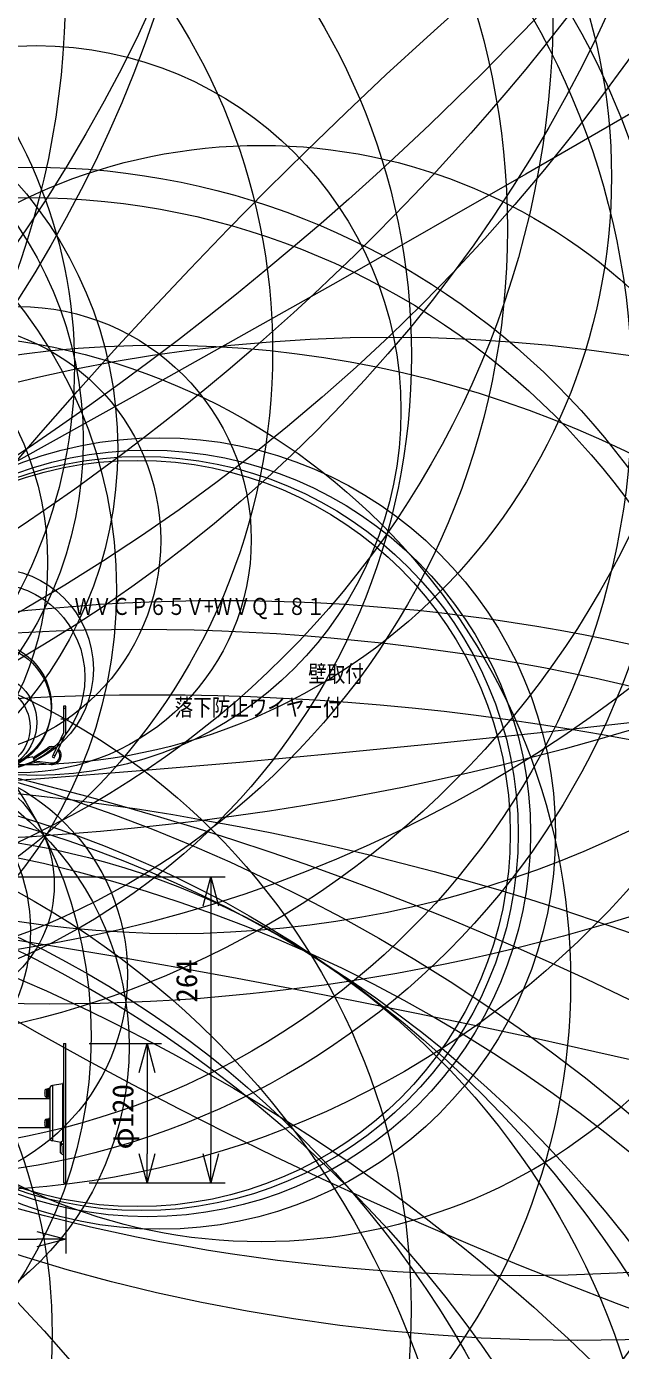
# Model space of a CAD drawing. Units: millimetres, scale not verified. Extents: x -4551 to 11303, y -5719 to 5855.
# Drawn here: x 32.8 to 84.1, y -16.5 to 97.7 of the extents above; entities that cross this region are included whole.
import ezdxf
from ezdxf.enums import TextEntityAlignment as Align

# ---------------------------------------------------------------- set-up
doc = ezdxf.new("R2010")
doc.units = ezdxf.units.MM
doc.header["$LTSCALE"] = 0.125
doc.layers.add('0-0_0', color=1, linetype='Continuous', lineweight=18)
doc.layers.add('0-4_GAIKEI', color=1, linetype='Continuous', lineweight=18)
doc.layers.add('0-5_TOUROKU', color=7, linetype='Continuous')
doc.styles.add('ＭＳ ゴシック', font='')
doc.styles.get('ＭＳ ゴシック').set_extended_font_data('MS Gothic')

# ---------------------------------------------------------------- blocks, each defined once
blk = doc.blocks.new('_Open30')
at = {"layer": '0-0_0', "color": 7}
blk.add_line((0, 0), (-1, 0), dxfattribs=at)
blk.add_lwpolyline([(-1, 0.26795), (0, 0), (-1, -0.26795)], dxfattribs=at)
blk = doc.blocks.new('D1')
at = {"layer": '0-0_0', "color": 7}
for p, q in [((467.363, 85.845), (501.513, 85.845)), ((500.263, 83.345), (500.263, 61.975)), ((489.763, 59.475), (501.513, 59.475))]:
    blk.add_line(p, q, dxfattribs=at)
at = {"layer": '0-0_0', "xscale": 2.5, "yscale": 2.5}
for p, rotation in [((500.263, 85.845), 90), ((500.263, 59.475), 270)]:
    blk.add_blockref('_Open30', p, dxfattribs=dict(at, rotation=rotation))
at = {"layer": '0-0_0', "color": 7, "style": 'ＭＳ ゴシック'}
blk.add_text('264', height=1.833, rotation=90, dxfattribs=at).set_placement((499.638, 75.0098), align=Align.BOTTOM_LEFT)
blk = doc.blocks.new('D2')
at = {"layer": '0-0_0', "color": 7}
for p, q in [((461.7745, 83.6443), (461.7745, 53.3651)), ((487.763, 57.475), (487.763, 53.3651)), ((464.2745, 54.6151), (485.263, 54.6151))]:
    blk.add_line(p, q, dxfattribs=at)
at = {"layer": '0-0_0', "xscale": 2.5, "yscale": 2.5, "rotation": 180}
blk.add_blockref('_Open30', (461.7745, 54.6151), dxfattribs=at)
at = {"layer": '0-0_0', "xscale": 2.5, "yscale": 2.5}
blk.add_blockref('_Open30', (487.763, 54.6151), dxfattribs=at)
at = {"layer": '0-0_0', "color": 7, "style": 'ＭＳ ゴシック'}
blk.add_text('260', height=1.833, dxfattribs=at).set_placement((472.8938, 55.2401), align=Align.BOTTOM_LEFT)
blk = doc.blocks.new('D3')
at = {"layer": '0-0_0', "color": 7}
for p, q in [((489.763, 71.475), (496.013, 71.475)), ((494.763, 68.975), (494.763, 61.975)), ((489.763, 59.475), (496.013, 59.475))]:
    blk.add_line(p, q, dxfattribs=at)
at = {"layer": '0-0_0', "xscale": 2.5, "yscale": 2.5}
for p, rotation in [((494.763, 71.475), 90), ((494.763, 59.475), 270)]:
    blk.add_blockref('_Open30', p, dxfattribs=dict(at, rotation=rotation))
at = {"layer": '0-0_0', "color": 7, "style": 'ＭＳ ゴシック'}
blk.add_text('φ120', height=1.833, rotation=90, dxfattribs=at).set_placement((494.138, 62.35), align=Align.BOTTOM_LEFT)

msp = doc.modelspace()

# ---------------------------------------------------------------- linework, layer by layer
at = {"layer": '0-0_0', "color": 7}
for p, q in [((36.0564, 9.9808), (36.0564, -2.0192)), ((36.0564, 9.9808), (36.2564, 9.9808)), ((36.2564, -2.0192), (36.2564, 9.9808)), ((34.8564, 6.1208), (34.8564, 1.8847)), ((35.9738, 6.5257), (35.1044, 6.3723)), ((34.8564, 5.2308), (20.3064, 5.2308)), ((34.7764, 2.7308), (20.3064, 2.7308)), ((35.8017, 1.4663), (35.1044, 1.5893)), ((36.0564, -2.0192), (36.2564, -2.0192))]:
    msp.add_line(p, q, dxfattribs=at)
at = {"layer": '0-0_0'}
for p, q in [((34.4401, 5.9258), (34.4408, 5.9258)), ((34.4475, 5.9553), (34.4475, 5.4863)), ((34.5845, 6.066), (34.6554, 6.0697)), ((34.5845, 6.066), (34.5845, 5.3756)), ((34.6554, 5.3719), (34.6554, 6.0697)), ((34.6564, 6.0697), (34.6554, 6.0697)), ((34.6764, 6.0608), (34.6764, 5.3808)), ((34.6864, 6.0708), (34.6864, 5.3708)), ((34.7664, 6.0708), (34.6864, 6.0708)), ((34.7664, 5.3708), (34.7664, 6.0708)), ((34.7764, 5.3208), (34.7764, 6.1208)), ((34.8564, 6.1208), (34.7764, 6.1208)), ((35.1044, 6.3723), (35.1044, 1.5893)), ((35.9738, 1.5831), (35.9738, 6.5257)), ((34.4408, 5.5158), (34.4401, 5.5158)), ((34.5845, 5.3756), (34.6554, 5.3719)), ((34.6564, 5.3719), (34.6554, 5.3719)), ((34.7664, 5.3708), (34.6864, 5.3708)), ((34.8564, 5.3208), (34.7764, 5.3208)), ((34.5845, 3.456), (34.6554, 3.4597)), ((34.5845, 3.456), (34.5845, 2.7656)), ((34.6554, 2.7619), (34.6554, 3.4597)), ((34.6564, 3.4597), (34.6554, 3.4597)), ((34.6764, 3.4508), (34.6764, 2.7708)), ((34.6864, 3.4608), (34.6864, 2.7608)), ((34.7664, 3.4608), (34.6864, 3.4608)), ((34.7664, 2.7608), (34.7664, 3.4608)), ((34.7764, 2.7108), (34.7764, 3.5108)), ((34.8564, 3.5108), (34.7764, 3.5108)), ((34.4401, 3.3158), (34.4408, 3.3158)), ((34.4408, 2.9058), (34.4401, 2.9058)), ((34.4475, 3.3453), (34.4475, 2.8763)), ((34.5845, 2.7656), (34.6554, 2.7619)), ((34.6564, 2.7619), (34.6554, 2.7619)), ((34.7664, 2.7608), (34.6864, 2.7608)), ((34.8564, 2.7108), (34.7764, 2.7108)), ((35.7764, 0.6291), (35.7764, 1.3928)), ((36.0564, 1.6249), (35.8479, 1.5011)), ((35.8518, 1.5107), (36.0564, 1.6321)), ((36.0564, 1.3356), (35.8672, 1.2232)), ((35.9764, 1.1312), (36.0564, 1.1786)), ((35.8064, 0.6079), (35.8064, 1.1312)), ((35.8672, 0.5158), (36.0564, 0.4035)), ((35.9764, 1.1312), (35.9764, 0.6079)), ((36.0564, 0.8433), (35.9764, 0.8908)), ((36.0564, 0.5604), (35.9764, 0.6079))]:
    msp.add_line(p, q, dxfattribs=at)
for points in [[(34.4212, 5.8058), (34.4192, 5.7728), (34.4195, 5.761), (34.4201, 5.7575), (34.4205, 5.7564), (34.4208, 5.756), (34.4212, 5.7558), (34.4408, 5.7558)], [(34.4212, 5.7558), (34.4209, 5.7559), (34.4207, 5.7561), (34.4204, 5.7566), (34.42, 5.758), (34.4194, 5.7625), (34.4201, 5.7925), (34.4212, 5.8058)], [(34.4212, 5.6358), (34.4192, 5.6688), (34.4195, 5.6806), (34.4203, 5.6848)], [(34.4408, 5.6858), (34.4212, 5.6858), (34.4209, 5.6857), (34.4207, 5.6856), (34.4204, 5.685), (34.42, 5.6836), (34.4194, 5.6791), (34.4201, 5.6491), (34.4212, 5.6358)], [(34.4212, 3.1958), (34.4192, 3.1628), (34.4195, 3.151), (34.4201, 3.1475), (34.4205, 3.1464), (34.4208, 3.146), (34.4212, 3.1458), (34.4408, 3.1458)], [(34.4212, 3.0258), (34.4192, 3.0588), (34.4195, 3.0707), (34.4201, 3.0742), (34.4205, 3.0752), (34.4208, 3.0756), (34.4212, 3.0758)], [(34.4212, 3.1458), (34.4209, 3.1459), (34.4207, 3.1461), (34.4204, 3.1466), (34.42, 3.148), (34.4194, 3.1525), (34.4201, 3.1825), (34.4212, 3.1958)], [(34.4408, 3.0758), (34.4212, 3.0758), (34.4209, 3.0757), (34.4207, 3.0756), (34.4204, 3.075), (34.42, 3.0736), (34.4194, 3.0691), (34.4201, 3.0391), (34.4212, 3.0258)], [(35.8518, 1.5107), (35.8269, 1.493), (35.8065, 1.4724), (35.7911, 1.4498), (35.7802, 1.4219), (35.7764, 1.3928)], [(35.8479, 1.5011), (35.8479, 1.2607), (36.0564, 1.3845)], [(36.0564, 0.3898), (35.8518, 0.5112), (35.8269, 0.5289), (35.8065, 0.5495), (35.7911, 0.5722), (35.7802, 0.6), (35.7764, 0.6291)]]:
    msp.add_lwpolyline(points, dxfattribs=at)
for centre, radius, start, end in [((35.3164, 5.7208), 0.8993, 166.82357, 174.57653), ((35.3164, 5.7208), 0.9, 164.89936, 166.83372), ((35.3164, 5.7208), 0.8763, 177.71107, 182.28893), ((34.5923, 5.9162), 0.15, 93, 164.89936), ((34.6564, 6.0497), 0.02, 0, 90), ((34.6864, 6.0608), 0.01, 90, 179.99999), ((34.7664, 6.0608), 0.01, 0, 90), ((35.3164, 5.7208), 0.8993, 185.42347, 193.17643), ((35.3164, 5.7208), 0.9, 193.16628, 195.10064), ((34.5923, 5.5254), 0.15, 195.10064, 267), ((34.6564, 5.3919), 0.02, 270, 0), ((34.6864, 5.3808), 0.01, 179.99999, 270), ((34.7664, 5.3808), 0.01, 270, 0), ((34.5923, 3.3062), 0.15, 93, 164.89936), ((34.6564, 3.4397), 0.02, 0, 90), ((34.6864, 3.4508), 0.01, 90, 180.00001), ((34.7664, 3.4508), 0.01, 0, 90), ((35.3164, 3.1108), 0.8993, 166.82357, 174.57653), ((35.3164, 3.1108), 0.8993, 185.42347, 193.17643), ((35.3164, 3.1108), 0.9, 164.89936, 166.83372), ((35.3164, 3.1108), 0.8763, 177.71107, 182.28893), ((35.3164, 3.1108), 0.9, 193.16628, 195.10064), ((34.5923, 2.9154), 0.15, 195.10064, 267), ((34.6564, 2.7819), 0.02, 270, 0), ((34.6864, 2.7708), 0.01, 179.99999, 270), ((34.7664, 2.7708), 0.01, 270, 0)]:
    msp.add_arc(centre, radius, start, end, dxfattribs=at)
at = {"layer": '0-0_0', "color": 7}
for centre, radius, start, end in [((35.1564, 6.0769), 0.3, 100, 179.797), ((35.9564, 6.6241), 0.1, 280, 0), ((35.1564, 1.8847), 0.3, 179.99999, 260)]:
    msp.add_arc(centre, radius, start, end, dxfattribs=at)
at = {"layer": '0-0_0'}
for centre, major_axis, ratio, start_param, end_param in [((35.9764, 1.3928), (0.2, 0), 0.707107, 2.26903722, 3.14159265), ((35.9764, 1.1524), (-0.2, 0), 0.707107, 5.41062987, 6.28318531), ((35.8064, 1.1524), (0.03, 0), 0.707107, 3.14159265, 4.71238898), ((35.9764, 1.1312), (-0.17, 0), 0.707107, 5.41062987, 6.28318531), ((35.8672, 1.4849), (-0.0153, 0.0258), 0.454579, 6.28308995, 6.9368318), ((35.8672, 1.2445), (-0.0153, 0.0258), 0.454579, 0.65364649, 2.22444282), ((35.8064, 0.6291), (-0.03, 0), 0.707107, 6.28318531, 7.85398163), ((35.9764, 0.6079), (-0.17, 0), 0.707107, 6.28318531, 7.15574075), ((35.8672, 0.537), (0.0153, 0.0258), 0.454579, 3.14168801, 4.05874249), ((36.0864, 0.8695), (-0.03, 0), 0.707107, 0, 0.04899974), ((36.0864, 0.3746), (-0.03, 0), 0.707107, 6.28318531, 6.33768441)]:
    msp.add_ellipse(centre, major_axis=major_axis, ratio=ratio, start_param=start_param, end_param=end_param, dxfattribs=at)
at = {"layer": '0-4_GAIKEI'}
for p, q in [((36.2564, 39.0808), (36.0564, 39.0808)), ((36.0564, 39.0808), (36.0564, 36.7854)), ((36.2564, 38.8808), (36.0564, 38.8808)), ((36.2564, 36.7854), (36.2564, 39.0808)), ((36.0544, 36.7767), (35.1425, 34.8901)), ((35.3225, 34.8031), (36.2345, 36.6896)), ((33.4258, 34.6611), (34.6584, 35.4705)), ((34.6584, 35.4705), (34.6913, 35.4203)), ((34.7243, 35.3702), (34.6913, 35.4203)), ((33.4127, 34.7178), (31.7565, 34.3345)), ((33.4127, 34.7178), (33.4444, 34.5809)), ((33.4444, 34.5809), (33.5345, 34.1917)), ((33.4547, 34.5365), (34.7243, 35.3702)), ((33.4925, 34.3731), (34.9993, 34.182)), ((35.1425, 34.8901), (35.3225, 34.8031)), ((35.2355, 34.623), (35.3225, 34.8031)), ((33.5345, 34.1917), (31.8782, 33.8084)), ((33.5213, 34.2485), (34.9842, 34.063)), ((34.9842, 34.063), (34.9917, 34.1225)), ((34.9993, 34.182), (34.9917, 34.1225))]:
    msp.add_line(p, q, dxfattribs=at)
at = {"layer": '0-4_GAIKEI', "color": 3}
msp.add_line((35.8064, 37.9808), (36.5064, 37.9808), dxfattribs=at)
at = {"layer": '0-4_GAIKEI'}
msp.add_lwpolyline([(35.1425, 34.8901), (35.0554, 34.7101), (35.2355, 34.623)], dxfattribs=at)
for centre, radius in [((-1461.8649, 2765.1106), 3089.4711), ((5636.1357, -52.3178), 5667.1293), ((-70.2695, 1384.8743), 1356.0144), ((217.7266, 340.1379), 377.0618), ((-114.7447, 280.6183), 264.3729), ((18.3929, 260.0326), 232.6802), ((-79.8416, 222.4302), 201.8715), ((-48.6306, 189.359), 163.5078), ((34.8358, 182.7801), 169.3924), ((154.7516, 133.5522), 212.8491), ((136.2788, 127.266), 193.9774), ((75.3781, 153.8637), 163.8958), ((80.3683, 145.1602), 160.7757), ((-77.9111, 154.927), 133.5899), ((-30.2269, 151.0391), 124.6705), ((-63.4352, 135.2539), 113.4122), ((14.6464, 132.298), 115.4914), ((334.8396, -197.6402), 397.7323), ((45.7973, 109.7828), 90.3223), ((-1.1523, 99.5179), 79.462), ((-249.9731, -125.1597), 298.1873), ((-36.2579, 100.9041), 72.4665), ((75.6206, 59.6821), 113.2267), ((14.4584, 87.9722), 78.2644), ((26.6326, 75.2498), 78.0006), ((133.3181, 26.2741), 126.0563), ((9.3095, 80.2204), 65.0417), ((32.6085, 84.7365), 50.7235), ((19.7542, 66.0249), 65.3621), ((22.0493, 65.2385), 66.7747), ((9.2353, 69.3337), 56.8383), ((-0.0231, 69.6655), 54.1134), ((-5.0161, 68.4465), 42.0039), ((33.6992, 64.5758), 31.4639), ((4.7239, 62.0009), 33.0252), ((6.2189, 61.3027), 34.503), ((0.6131, 49.1492), 40.0083), ((53.1053, 40.1651), 47.2735), ((33.2778, 21.4932), 64.07), ((33.0522, 18.7633), 64.1736), ((8.3952, 51.4729), 26.2801), ((32.149, 53.4396), 20.0982), ((25.6679, 53.3863), 18.7629), ((64.25, -63.8078), 134.711), ((23.9516, 15.308), 55.8553), ((44.4233, -22.2641), 92.4836), ((44.3648, 28.0988), 34.127), ((43.2919, 28.1073), 33.0542), ((42.7624, 28.0988), 32.5206), ((42.4199, 28.101), 32.1781), ((29.9227, 42.2615), 8.7005), ((-0.4883, 10.6335), 38.9097), ((29.7704, 41.5665), 8.1216), ((49.7868, -116.3268), 164.5236), ((42.5622, -138.8978), 184.6074), ((7.7069, -12.9335), 58.3342), ((29.5089, 39.0897), 5.5018), ((29.5173, 38.9151), 5.4582), ((-94.3382, -95.8742), 137.1638), ((29.5295, 37.6705), 4.2136), ((-32.1538, -227.5218), 268.1278), ((43.7063, -179.3702), 219.4357), ((29.4637, 37.2789), 3.6907), ((-10.9635, -110.2936), 149.1148), ((15.4951, 9.7313), 26.2082), ((17.2836, 19.7393), 15.9095), ((23.0993, 15.9397), 18.4752), ((24.6654, 23.6807), 10.5774), ((4.2948, -62.257), 95.9783), ((7.2796, -199.0998), 231.9561), ((3.4214, -70.0037), 102.9134), ((-3.6511, -42.4982), 74.6572), ((-70.8618, -110.3632), 142.1552), ((-63.5505, -73.7177), 104.9321), ((-11.5367, -15.0449), 46.6001), ((-103.42, -813.4396), 843.1779), ((-41.3993, -46.7651), 76.6311), ((-34.1101, -137.6316), 166.8979), ((-15.0111, -77.8762), 106.8307), ((6.3102, -95.3179), 124.0216), ((-5.688, -60.3704), 88.0379), ((21.7644, -37.7129), 65.8138)]:
    msp.add_circle(centre, radius, dxfattribs=at)
for centre, radius, start, end in [((36.0364, 36.7854), 0.02, 334.20001, 0), ((36.0364, 36.7854), 0.22, 334.20001, 0.00001), ((35.0811, 34.8269), 0.77, 62.13627, 123.29211), ((35.0811, 34.8269), 0.65, 61.75499, 123.29211), ((35.0811, 34.8269), 0.77, 262.77215, 46.99804), ((35.0811, 34.8269), 0.65, 262.77215, 43.69196)]:
    msp.add_arc(centre, radius, start, end, dxfattribs=at)

# ---------------------------------------------------------------- block references
at = {"layer": '0-0_0'}
for name in ['D1', 'D2', 'D3']:
    msp.add_blockref(name, (-451.5066, -61.4941), dxfattribs=at)

# ---------------------------------------------------------------- texts
at = {"layer": '0-5_TOUROKU', "style": 'ＭＳ ゴシック', "width": 0.8}
for s, p in [('ＷＶＣＰ６５Ｖ+ＷＶＱ１８１', (37.0001, 46.5059)), ('壁取付', (57.1601, 40.7059)), ('落下防止ワイヤー付', (45.6401, 37.8059))]:
    msp.add_text(s, height=1.466, dxfattribs=at).set_placement(p, align=Align.BOTTOM_LEFT)

doc.saveas('drawing.dxf')
